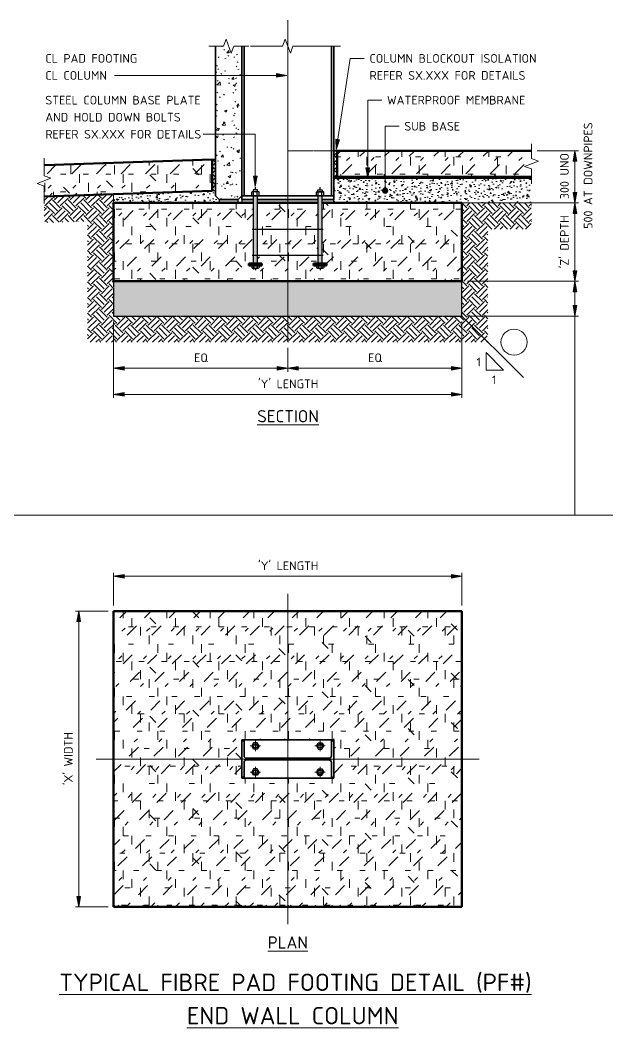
# Model space of a CAD drawing. Header units: millimetres. Extents: x 5742 to 25853, y 396 to 6368.
# Drawn here: x 12032 to 15402, y 396 to 6186 of the extents above; entities that cross this region are included whole.
import ezdxf

# ---------------------------------------------------------------- set-up
doc = ezdxf.new("R2010")
doc.units = ezdxf.units.MM
for name, pattern in [('Centre Half', [10, 2, -1, 6, -1]), ('Dash', [7, 5, -2]), ('Hidden', [4, 3, -1])]:
    doc.linetypes.add(name, pattern=pattern)
for name, color, linetype, lineweight in [('A-000-T_TEXT', 231, 'Continuous', 13), ('A-010-D_DIM', 211, 'Continuous', 13), ('A-010-D_DIM-20', 211, 'Continuous', 13), ('A-010-M_LINE', 90, 'Continuous', 13), ('Z-000-T_TEXT', 131, 'Continuous', 18), ('Z-060-M_DETAIL', 92, 'Continuous', 25), ('Z-200_P_REF_PLANE', 111, 'Dash', 13)]:
    doc.layers.add(name, color=color, linetype=linetype, lineweight=lineweight)
doc.styles.add('ISOCPEUR', font='isocpeur.ttf', dxfattribs={"height": 50})
doc.styles.add('ISOCPEUR_1', font='isocpeur.ttf', dxfattribs={"height": 100})
doc.styles.add('ISOCPEUR_2', font='isocpeur.ttf', dxfattribs={"height": 70})
doc.dimstyles.new('2_5___Arrow', dxfattribs={"dimscale": 304.8, "dimtxt": 49.799059, "dimasz": 0.19685, "dimexe": 0.065617, "dimexo": 0.104987, "dimgap": 0.065617, "dimtad": 1, "dimdec": 0, "dimzin": 0, "dimdsep": 46, "dimtxsty": 'ISOCPEUR', "dimsah": 1, "dimcen": 0.09, "dimadec": 0, "dimazin": 0, "dimtfac": 1, "dimtdec": 4, "dimtix": 1, "dimtmove": 0, "dimatfit": 3, "dimfxl": 1, "dimtvp": 1, "dimtolj": 1, "dimtzin": 0, "dimlwd": 18, "dimlwe": 18, "dimarcsym": 2})
doc.dimstyles.new('2_5___Arrow_1', dxfattribs={"dimscale": 304.8, "dimtxt": 49.799059, "dimasz": 0.19685, "dimexe": 0.065617, "dimexo": 0.104987, "dimgap": 0.065617, "dimtad": 1, "dimdec": 0, "dimzin": 0, "dimdsep": 46, "dimtxsty": 'ISOCPEUR', "dimsah": 1, "dimcen": 0.09, "dimadec": 0, "dimazin": 0, "dimtfac": 1, "dimtdec": 4, "dimtix": 1, "dimtmove": 2, "dimatfit": 3, "dimfxl": 1, "dimtvp": 1, "dimtolj": 1, "dimtzin": 0, "dimlwd": 18, "dimlwe": 18, "dimarcsym": 2})
pattern_1 = [(50, (7873.16, 0), (72.87376, -6.37607), [7.62, -83.82]), (355, (7873.16, 0), (-14.097, 76.42244), [6.096, -67.056]), (100.451, (7879.23, -0.53), (58.77696, 70.04687), [6.476, -71.236]), (46.184, (7873.16, 20.32), (108.4314, -16.81745), [11.43, -125.73]), (96.636, (7882.19, 18.92), (94.961, 98.9709), [9.714, -106.854]), (351.184, (7873.16, 20.32), (94.9623, 98.9702), [9.144, -100.584]), (21, (7883.32, 15.24), (60.64565, -40.90654), [7.62, -83.82]), (326, (7883.32, 15.24), (24.72083, 73.6749), [6.096, -67.056]), (71.451, (7888.37, 11.83), (85.3669, 32.76874), [6.476, -71.236]), (37.5, (7873.158, 0), (1.235525, 33.82243), [0.67056, -65.573, 0.67056, -67.401, -67.31]), (37.5, (7873.158, 0), (1.235525, 33.82243), [-134.315, 0.67056, -66.639]), (7.5, (7873.158, 0), (26.72815, 40.07255), [0.67056, -38.141, 0.67056, -64.049, -25.654]), (7.5, (7873.158, 0), (26.72815, 40.07255), [-103.53, 0.67056, -24.983]), (327.5, (7850.5, 0), (54.23632, -2.29212), [0.67056, -24.729, 0.67056, -78.577, -105.156]), (327.5, (7850.5, 0), (54.23632, -2.29212), [-104.648, 0.67056, -104.485]), (317.5, (7840.34, 0), (59.25158, 10.17014), [0.67056, -32.349, 0.67056, -51.958, -74.676]), (317.5, (7840.34, 0), (59.25158, 10.17014), [-85.649, 0.67056, -74.005])]
pattern_2 = [(45, (7873.16, 0), (-141.4214, 0), [75, -300]), (45, (7973.16, 100), (-141.4214, 0), [75, -300]), (45, (8073.16, -30), (-141.4214, 0), [25, -200]), (90, (8073.16, 50), (-50, 50), [50, -200]), (315, (8073.16, 100), (0, 282.8427), [50, -300]), (0, (7973.16, 100), (200, 200), [30, -100]), (0, (7723.16, 200), (200, 200), [30, -200])]
pattern_3 = [(45, (7873.158, 0), (-21.2132, 21.2132), []), (135, (7873.158, 0), (-21.2132, -21.2132), [])]

# ---------------------------------------------------------------- blocks, each defined once
blk = doc.blocks.new('NRP_Bolt Detailed Section _v2_ - M24-4121727-S1_901 - TYPICAL PAD FOOTING DETAIL _PF__ FIBRE - STEEL COLUMNS')
at = {"layer": 'Z-060-M_DETAIL', "lineweight": 50}
for points in [[(-15, 12), (-15, -12), (-14.6, -12), (-14.6, 12)], [(12, -12), (400, -12), (400, 12), (12, 12)]]:
    blk.add_hatch(color=256, dxfattribs=at).paths.add_polyline_path(points)
at = {"layer": 'Z-060-M_DETAIL'}
for p, q in [((-15, 12), (-15, -12)), ((-14.6, 12), (-15, 12)), ((-14.6, 16), (-14.6, -16)), ((0, 21.3), (-11.6, 21.3)), ((0, 10.7), (-11.6, 10.7)), ((400, 12), (12, 12)), ((400, 16), (400, -16)), ((400, -12), (400, 12)), ((403, 21.3), (421, 21.3)), ((403, 10.7), (421, 10.7)), ((424, -16), (424, 16)), ((436, 12), (424, 12)), ((436, -12), (436, 12)), ((-14.6, 0), (-27, 0)), ((-15, -12), (-14.6, -12)), ((0, -10.7), (-11.6, -10.7)), ((0, -21.3), (-11.6, -21.3)), ((12, -12), (400, -12)), ((403, -10.7), (421, -10.7)), ((403, -21.3), (421, -21.3)), ((424, -12), (436, -12)), ((436, 0), (451, 0))]:
    blk.add_line(p, q, dxfattribs=at)
at = {"layer": 'Z-060-M_DETAIL', "lineweight": 50}
for p, q in [((12, 37.5), (0, 37.5)), ((0, 37.5), (0, -37.5)), ((12, -37.5), (12, 37.5)), ((0, -37.5), (12, -37.5))]:
    blk.add_line(p, q, dxfattribs=at)
at = {"layer": 'Z-060-M_DETAIL'}
for centre, radius, start, end in [((-8.4, 16), 6.19, 120.51024, 239.48976), ((5.6, 0), 20.2, 148.1145, 211.8855), ((406.2, 16), 6.19, 120.51024, 239.48976), ((420.2, 0), 20.2, 148.1145, 211.8855), ((417.8, 16), 6.19, 300.51024, 59.48976), ((403.8, 0), 20.2, 328.1145, 31.8855), ((-8.4, -16), 6.19, 120.51024, 239.48976), ((406.2, -16), 6.19, 120.51024, 239.48976), ((417.8, -16), 6.19, 300.51024, 59.48976)]:
    blk.add_arc(centre, radius, start, end, dxfattribs=at)
blk = doc.blocks.new('NRP_Bolt Detailed Section _v2_ - M24-4121729-S1_901 - TYPICAL PAD FOOTING DETAIL _PF__ FIBRE - STEEL COLUMNS')
at = {"layer": 'Z-060-M_DETAIL', "lineweight": 50}
for points in [[(-14.6, 12), (-15, 12), (-15, -12), (-14.6, -12)], [(12, 12), (12, -12), (400, -12), (400, 12), (123.3, 12)]]:
    blk.add_hatch(color=256, dxfattribs=at).paths.add_polyline_path(points)
at = {"layer": 'Z-060-M_DETAIL'}
for p, q in [((-14.6, 0), (-27, 0)), ((-14.6, 12), (-15, 12)), ((-15, 12), (-15, -12)), ((-14.6, -16), (-14.6, 16)), ((0, 21.3), (-11.6, 21.3)), ((0, 10.7), (-11.6, 10.7)), ((400, 12), (12, 12)), ((400, -16), (400, 16)), ((400, -12), (400, 12)), ((403, 21.3), (421, 21.3)), ((403, 10.7), (421, 10.7)), ((424, 16), (424, -16)), ((424, 12), (436, 12)), ((436, 12), (436, -12)), ((436, 0), (451, 0)), ((-15, -12), (-14.6, -12)), ((0, -10.7), (-11.6, -10.7)), ((0, -21.3), (-11.6, -21.3)), ((12, -12), (400, -12)), ((403, -10.7), (421, -10.7)), ((403, -21.3), (421, -21.3)), ((436, -12), (424, -12))]:
    blk.add_line(p, q, dxfattribs=at)
at = {"layer": 'Z-060-M_DETAIL', "lineweight": 50}
for p, q in [((0, 37.5), (0, -37.5)), ((12, 37.5), (0, 37.5)), ((12, -37.5), (12, 37.5)), ((0, -37.5), (12, -37.5))]:
    blk.add_line(p, q, dxfattribs=at)
at = {"layer": 'Z-060-M_DETAIL'}
for centre, radius, start, end in [((-8.4, 16), 6.19, 120.51024, 239.48976), ((5.6, 0), 20.2, 148.1145, 211.8855), ((406.2, 16), 6.19, 120.51024, 239.48976), ((420.2, 0), 20.2, 148.1145, 211.8855), ((417.8, 16), 6.19, 300.51024, 59.48976), ((403.8, 0), 20.2, 328.1145, 31.8855), ((-8.4, -16), 6.19, 120.51024, 239.48976), ((406.2, -16), 6.19, 120.51024, 239.48976), ((417.8, -16), 6.19, 300.51024, 59.48976)]:
    blk.add_arc(centre, radius, start, end, dxfattribs=at)
blk = doc.blocks.new('NRP_Break Line _v2_ - Section-3988991-S1_901 - TYPICAL PAD FOOTING DETAIL _PF__ FIBRE - STEEL COLUMNS')
at = {"layer": 'Z-060-M_DETAIL', "lineweight": 18}
for p, q in [((50, 0), (234, 0)), ((294, 0), (528, 0))]:
    blk.add_line(p, q, dxfattribs=at)
blk = doc.blocks.new('NRP_Break Line _v2_ - Section-3989051-S1_901 - TYPICAL PAD FOOTING DETAIL _PF__ FIBRE - STEEL COLUMNS')
at = {"layer": 'Z-060-M_DETAIL', "lineweight": 18}
for p, q in [((0, 0), (45, 0)), ((105, 0), (150, 0))]:
    blk.add_line(p, q, dxfattribs=at)
blk = doc.blocks.new('NRP_Break Line _v2_ - Section-4121731-S1_901 - TYPICAL PAD FOOTING DETAIL _PF__ FIBRE - STEEL COLUMNS')
at = {"layer": 'Z-060-M_DETAIL', "lineweight": 18}
for p, q in [((0, 0), (60.1, 0)), ((120.1, 0), (180.1, 0))]:
    blk.add_line(p, q, dxfattribs=at)
blk = doc.blocks.new('NRP_Bolt Detailed Plan _v2_ - M24-1017943-S1_901 - TYPICAL PAD FOOTING DETAIL _PF__ FIBRE - STEEL COLUMNS')
at = {"layer": 'Z-060-M_DETAIL', "lineweight": 13}
for p, q in [((-30, 0), (0, 0)), ((0, 0), (0, 30)), ((30, 0), (0, 0)), ((0, 0), (0, -30))]:
    blk.add_line(p, q, dxfattribs=at)
at = {"layer": 'Z-060-M_DETAIL'}
for p, q in [((-10.4, 18), (-20.8, 0)), ((10.4, 18), (-10.4, 18)), ((20.8, 0), (10.4, 18)), ((20.8, 0), (10.4, -18)), ((-10.4, -18), (-20.8, 0)), ((10.4, -18), (-10.4, -18))]:
    blk.add_line(p, q, dxfattribs=at)
blk.add_circle((0, 0), 12, dxfattribs=at)
blk = doc.blocks.new('NRP_Bolt Detailed Plan _v2_ - M24-3988882-S1_901 - TYPICAL PAD FOOTING DETAIL _PF__ FIBRE - STEEL COLUMNS')
at = {"layer": 'Z-060-M_DETAIL'}
for p, q in [((-10.4, 18), (-20.8, 0)), ((-10.4, -18), (-20.8, 0)), ((10.4, 18), (-10.4, 18)), ((20.8, 0), (10.4, 18)), ((10.4, -18), (-10.4, -18)), ((20.8, 0), (10.4, -18))]:
    blk.add_line(p, q, dxfattribs=at)
at = {"layer": 'Z-060-M_DETAIL', "lineweight": 13}
for p, q in [((0, 0), (0, 30)), ((-30, 0), (0, 0)), ((0, 0), (0, -30)), ((30, 0), (0, 0))]:
    blk.add_line(p, q, dxfattribs=at)
at = {"layer": 'Z-060-M_DETAIL'}
blk.add_circle((0, 0), 12, dxfattribs=at)
blk = doc.blocks.new('DIMBLOCK10-S1_901 - TYPICAL PAD FOOTING DETAIL _PF__ FIBRE - STEEL COLUMNS')
at = {"layer": 'A-010-D_DIM-20', "lineweight": 18}
for points in [[(15218.6, 5135.5), (15208, 5075.5), (15229.1, 5075.5)], [(15218.6, 4685.5), (15229.1, 4745.5), (15208, 4745.5)]]:
    blk.add_hatch(color=256, dxfattribs=at).paths.add_polyline_path(points)
for p, q in [((15218.6, 5135.5), (14984.8, 5135.5)), ((15218.6, 5135.5), (15208, 5075.5)), ((15218.6, 4685.5), (15218.6, 5135.5)), ((15229.1, 5075.5), (15218.6, 5135.5)), ((15218.6, 5135.5), (15238.6, 5135.5)), ((15208, 5075.5), (15229.1, 5075.5)), ((15229.1, 4745.5), (15208, 4745.5)), ((15208, 4745.5), (15218.6, 4685.5)), ((15218.6, 4685.5), (15229.1, 4745.5)), ((15218.6, 4685.5), (14600.6, 4685.5)), ((15218.6, 4685.5), (15238.6, 4685.5))]:
    blk.add_line(p, q, dxfattribs=at)
at = {"layer": 'A-010-D_DIM-20', "color": 0, "lineweight": 18, "insert": (15133.2, 4760.2), "char_height": 50, "width": 360.852, "attachment_point": 1, "rotation": 90, "line_spacing_factor": 1.149209, "style": 'ISOCPEUR'}
blk.add_mtext("'Z' DEPTH", dxfattribs=at)
blk = doc.blocks.new('DIMBLOCK11-S1_901 - TYPICAL PAD FOOTING DETAIL _PF__ FIBRE - STEEL COLUMNS')
at = {"layer": 'A-010-D_DIM-20', "lineweight": 18}
for points in [[(15218.6, 4685.5), (15208, 4625.5), (15229.1, 4625.5)], [(15218.6, 4485.5), (15229.1, 4545.5), (15208, 4545.5)]]:
    blk.add_hatch(color=256, dxfattribs=at).paths.add_polyline_path(points)
for p, q in [((15218.6, 4685.5), (14600.6, 4685.5)), ((15218.6, 4685.5), (15208, 4625.5)), ((15218.6, 4485.5), (15218.6, 4685.5)), ((15229.1, 4625.5), (15218.6, 4685.5)), ((15218.6, 4685.5), (15238.6, 4685.5)), ((15208, 4625.5), (15229.1, 4625.5)), ((15229.1, 4545.5), (15208, 4545.5)), ((15208, 4545.5), (15218.6, 4485.5)), ((15218.6, 4485.5), (15229.1, 4545.5)), ((15218.6, 4485.5), (14600.6, 4485.5)), ((15218.6, 4485.5), (15238.6, 4485.5))]:
    blk.add_line(p, q, dxfattribs=at)
blk = doc.blocks.new('DIMBLOCK12-S1_901 - TYPICAL PAD FOOTING DETAIL _PF__ FIBRE - STEEL COLUMNS')
at = {"layer": 'A-010-D_DIM-20', "lineweight": 18}
for points in [[(12568.6, 4035.5), (12628.6, 4025), (12628.6, 4046.1)], [(14568.6, 4035.5), (14508.6, 4046.1), (14508.6, 4025)]]:
    blk.add_hatch(color=256, dxfattribs=at).paths.add_polyline_path(points)
for p, q in [((12568.6, 4035.5), (12568.6, 4453.5)), ((14568.6, 4035.5), (14568.6, 4453.5)), ((12628.6, 4046.1), (12568.6, 4035.5)), ((12568.6, 4035.5), (14568.6, 4035.5)), ((12568.6, 4035.5), (12628.6, 4025)), ((12568.6, 4035.5), (12568.6, 4015.5)), ((12628.6, 4025), (12628.6, 4046.1)), ((14568.6, 4035.5), (14508.6, 4046.1)), ((14508.6, 4046.1), (14508.6, 4025)), ((14508.6, 4025), (14568.6, 4035.5)), ((14568.6, 4035.5), (14568.6, 4015.5))]:
    blk.add_line(p, q, dxfattribs=at)
at = {"layer": 'A-010-D_DIM-20', "color": 0, "lineweight": 18, "insert": (13398.1, 4120.9), "char_height": 50, "width": 409.118, "attachment_point": 1, "line_spacing_factor": 1.149209, "style": 'ISOCPEUR'}
blk.add_mtext("'Y' LENGTH", dxfattribs=at)
blk = doc.blocks.new('DIMBLOCK13-S1_901 - TYPICAL PAD FOOTING DETAIL _PF__ FIBRE - STEEL COLUMNS')
at = {"layer": 'A-010-D_DIM-20', "lineweight": 18}
for points in [[(12568.6, 4185.5), (12628.6, 4175), (12628.6, 4196.1)], [(13568.6, 4185.5), (13508.6, 4196.1), (13508.6, 4175)], [(13568.6, 4185.5), (13628.6, 4175), (13628.6, 4196.1)]]:
    blk.add_hatch(color=256, dxfattribs=at).paths.add_polyline_path(points)
for p, q in [((12568.6, 4185.5), (12568.6, 4453.5)), ((13568.6, 4185.5), (13568.6, 4303.5)), ((12628.6, 4196.1), (12568.6, 4185.5)), ((12568.6, 4185.5), (13568.6, 4185.5)), ((12568.6, 4185.5), (12628.6, 4175)), ((12568.6, 4185.5), (12568.6, 4165.5)), ((12628.6, 4175), (12628.6, 4196.1)), ((13568.6, 4185.5), (13508.6, 4196.1)), ((13508.6, 4196.1), (13508.6, 4175)), ((13508.6, 4175), (13568.6, 4185.5)), ((13628.6, 4196.1), (13568.6, 4185.5)), ((13568.6, 4185.5), (13628.6, 4175)), ((13568.6, 4185.5), (13568.6, 4165.5)), ((13628.6, 4175), (13628.6, 4196.1))]:
    blk.add_line(p, q, dxfattribs=at)
at = {"layer": 'A-010-D_DIM-20', "color": 0, "lineweight": 18, "insert": (13030.7, 4270.9), "char_height": 50, "width": 90.788, "attachment_point": 1, "line_spacing_factor": 1.149209, "style": 'ISOCPEUR'}
blk.add_mtext('EQ', dxfattribs=at)
blk = doc.blocks.new('DIMBLOCK14-S1_901 - TYPICAL PAD FOOTING DETAIL _PF__ FIBRE - STEEL COLUMNS')
at = {"layer": 'A-010-D_DIM-20', "lineweight": 18}
for points in [[(13568.6, 4185.5), (13508.6, 4196.1), (13508.6, 4175)], [(13568.6, 4185.5), (13628.6, 4175), (13628.6, 4196.1)], [(14568.6, 4185.5), (14508.6, 4196.1), (14508.6, 4175)]]:
    blk.add_hatch(color=256, dxfattribs=at).paths.add_polyline_path(points)
for p, q in [((14568.6, 4185.5), (14568.6, 4453.5)), ((13568.6, 4185.5), (13568.6, 4303.5)), ((13568.6, 4185.5), (13508.6, 4196.1)), ((13508.6, 4196.1), (13508.6, 4175)), ((13508.6, 4175), (13568.6, 4185.5)), ((13628.6, 4196.1), (13568.6, 4185.5)), ((13568.6, 4185.5), (14568.6, 4185.5)), ((13568.6, 4185.5), (13628.6, 4175)), ((13568.6, 4185.5), (13568.6, 4165.5)), ((13628.6, 4175), (13628.6, 4196.1)), ((14568.6, 4185.5), (14508.6, 4196.1)), ((14508.6, 4196.1), (14508.6, 4175)), ((14508.6, 4175), (14568.6, 4185.5)), ((14568.6, 4185.5), (14568.6, 4165.5))]:
    blk.add_line(p, q, dxfattribs=at)
at = {"layer": 'A-010-D_DIM-20', "color": 0, "lineweight": 18, "insert": (14030.7, 4270.9), "char_height": 50, "width": 90.788, "attachment_point": 1, "line_spacing_factor": 1.149209, "style": 'ISOCPEUR'}
blk.add_mtext('EQ', dxfattribs=at)
blk = doc.blocks.new('DIMBLOCK15-S1_901 - TYPICAL PAD FOOTING DETAIL _PF__ FIBRE - STEEL COLUMNS')
at = {"layer": 'A-010-D_DIM-20', "lineweight": 18}
for points in [[(12368.6, 2790.4), (12358, 2730.4), (12379.1, 2730.4)], [(12368.6, 1090.4), (12379.1, 1150.4), (12358, 1150.4)]]:
    blk.add_hatch(color=256, dxfattribs=at).paths.add_polyline_path(points)
for p, q in [((12368.6, 2790.4), (12348.6, 2790.4)), ((12368.6, 2790.4), (12358, 2730.4)), ((12368.6, 1090.4), (12368.6, 2790.4)), ((12379.1, 2730.4), (12368.6, 2790.4)), ((12368.6, 2790.4), (12536.6, 2790.4)), ((12358, 2730.4), (12379.1, 2730.4)), ((12379.1, 1150.4), (12358, 1150.4)), ((12358, 1150.4), (12368.6, 1090.4)), ((12368.6, 1090.4), (12379.1, 1150.4)), ((12368.6, 1090.4), (12348.6, 1090.4)), ((12368.6, 1090.4), (12536.6, 1090.4))]:
    blk.add_line(p, q, dxfattribs=at)
at = {"layer": 'A-010-D_DIM-20', "color": 0, "lineweight": 18, "insert": (12283.2, 1790.6), "char_height": 50, "width": 359.702, "attachment_point": 1, "rotation": 90, "line_spacing_factor": 1.149209, "style": 'ISOCPEUR'}
blk.add_mtext("'X' WIDTH", dxfattribs=at)
blk = doc.blocks.new('DIMBLOCK16-S1_901 - TYPICAL PAD FOOTING DETAIL _PF__ FIBRE - STEEL COLUMNS')
at = {"layer": 'A-010-D_DIM-20', "lineweight": 18}
for points in [[(12568.6, 2990.4), (12628.6, 2979.9), (12628.6, 3001)], [(14568.6, 2990.4), (14508.6, 3001), (14508.6, 2979.9)]]:
    blk.add_hatch(color=256, dxfattribs=at).paths.add_polyline_path(points)
for p, q in [((12568.6, 2990.4), (12568.6, 3010.4)), ((12628.6, 3001), (12568.6, 2990.4)), ((12568.6, 2990.4), (14568.6, 2990.4)), ((12568.6, 2990.4), (12628.6, 2979.9)), ((12568.6, 2990.4), (12568.6, 2822.4)), ((12628.6, 2979.9), (12628.6, 3001)), ((14568.6, 2990.4), (14508.6, 3001)), ((14508.6, 3001), (14508.6, 2979.9)), ((14508.6, 2979.9), (14568.6, 2990.4)), ((14568.6, 2990.4), (14568.6, 3010.4)), ((14568.6, 2990.4), (14568.6, 2822.4))]:
    blk.add_line(p, q, dxfattribs=at)
at = {"layer": 'A-010-D_DIM-20', "color": 0, "lineweight": 18, "insert": (13398.1, 3075.8), "char_height": 50, "width": 409.118, "attachment_point": 1, "line_spacing_factor": 1.149209, "style": 'ISOCPEUR'}
blk.add_mtext("'Y' LENGTH", dxfattribs=at)
blk = doc.blocks.new('DIMBLOCK25-S1_901 - TYPICAL PAD FOOTING DETAIL _PF__ FIBRE - STEEL COLUMNS')
at = {"layer": 'A-010-D_DIM-20', "lineweight": 18}
for points in [[(15218.6, 5435.5), (15208, 5375.5), (15229.1, 5375.5)], [(15218.6, 5135.5), (15229.1, 5195.5), (15208, 5195.5)]]:
    blk.add_hatch(color=256, dxfattribs=at).paths.add_polyline_path(points)
for p, q in [((15218.6, 5435.5), (15000.6, 5435.5)), ((15218.6, 5435.5), (15208, 5375.5)), ((15218.6, 5435.5), (15218.6, 5135.5)), ((15229.1, 5375.5), (15218.6, 5435.5)), ((15218.6, 5435.5), (15238.6, 5435.5)), ((15208, 5375.5), (15229.1, 5375.5)), ((15229.1, 5195.5), (15208, 5195.5)), ((15208, 5195.5), (15218.6, 5135.5)), ((15218.6, 5135.5), (15229.1, 5195.5)), ((15218.6, 5135.5), (14600.6, 5135.5)), ((15218.6, 5135.5), (15238.6, 5135.5))]:
    blk.add_line(p, q, dxfattribs=at)
at = {"layer": 'A-010-D_DIM-20', "color": 0, "lineweight": 18, "char_height": 50, "attachment_point": 1, "rotation": 90, "line_spacing_factor": 1.149209, "style": 'ISOCPEUR'}
for s, insert, width in [('500 AT DOWNPIPES', (15269, 4986.7), 717.106), ('300 UNO', (15133.2, 5157.2), 307.988)]:
    blk.add_mtext(s, dxfattribs=dict(at, insert=insert, width=width))

msp = doc.modelspace()

# ---------------------------------------------------------------- hatches: boundary and pattern name
at = {"layer": 'A-000-T_TEXT', "lineweight": 18}
for points in [[(13563.9, 5868), (13503.9, 5878.6), (13503.9, 5857.4)], [(13847.1, 5440.8), (13866.7, 5498.5), (13845.8, 5501.7)], [(14027.8, 5277.2), (14038.4, 5337.2), (14017.2, 5337.2)], [(13382.4, 5229), (13393, 5289), (13371.8, 5289)]]:
    msp.add_hatch(color=7, dxfattribs=at).paths.add_polyline_path(points)
h = msp.add_hatch(color=7, dxfattribs=at)
edge = h.paths.add_edge_path()
edge.add_arc((14127.8, 5205.5), 15, 0, 360)
at = {"layer": 'Z-060-M_DETAIL', "lineweight": 18}
h = msp.add_hatch(dxfattribs=at)
h.set_pattern_fill('FP_4', color=8, style=0, pattern_type=2)
h.set_pattern_definition([(50, (7873.16, 0), (145.7474, -12.7507), [15.24, -167.64]), (355, (7873.16, 0), (-28.194, 152.846), [12.192, -134.112]), (100.451, (7885.3, -1.06), (117.554, 140.0937), [12.952, -142.472]), (46.184, (7873.16, 40.64), (216.8635, -33.634), [22.86, -251.46]), (96.636, (7891.23, 37.84), (189.922, 197.942), [19.428, -213.708]), (351.184, (7873.16, 40.64), (189.9245, 197.9404), [18.288, -201.168]), (21, (7893.48, 30.48), (121.2919, -81.8118), [15.24, -167.64]), (326, (7893.48, 30.48), (49.4422, 147.3507), [12.192, -134.112]), (71.451, (7903.59, 23.66), (170.7338, 65.5375), [12.952, -142.472]), (37.5, (7873.16, 0), (2.47086, 67.64346), [6.706, -125.781, 6.706, -129.438, -134.62]), (37.5, (7873.16, 0), (2.47086, 67.64346), [-268.63, 6.706, -127.914]), (7.5, (7873.16, 0), (53.4554, 80.144), [6.706, -70.917, 6.706, -122.733, -51.308]), (7.5, (7873.16, 0), (53.4554, 80.144), [-207.061, 6.706, -44.602]), (327.5, (7827.844, 0), (108.47233, -4.58285), [6.706, -44.094, 6.706, -151.79, -210.312]), (327.5, (7827.844, 0), (108.47233, -4.58285), [-209.296, 6.706, -203.606]), (317.5, (7807.52, 0), (118.5031, 20.3417), [6.706, -59.334, 6.706, -98.552, -149.352]), (317.5, (7807.52, 0), (118.5031, 20.3417), [-171.298, 6.706, -142.646])])
h.paths.add_polyline_path([(13174.6, 5155.5), (13284.6, 5155.5), (13304.6, 5175.5), (13304.6, 6035.5), (13259.6, 6035.5), (13244.6, 5995.5), (13230.7, 6032.5), (13198.4, 6032.5), (13199.6, 6035.5), (13154.6, 6035.5), (13154.6, 5175.5), (13174.5, 5155.5)])
h = msp.add_hatch(dxfattribs=at)
h.set_pattern_fill('FP_1', color=8, style=0, pattern_type=2)
h.set_pattern_definition(pattern_2)
h.paths.add_polyline_path([(12168.6, 5171.7), (13134.6, 5205.4), (13134.6, 5385.5), (12168.6, 5351.8), (12168.6, 5291.8), (12208.6, 5276.8), (12171.6, 5262.9), (12171.6, 5230.6), (12168.6, 5231.8), (12168.6, 5223.8)])
h = msp.add_hatch(dxfattribs=at)
h.set_pattern_fill('FP_5', color=8, style=0, pattern_type=2)
h.set_pattern_definition(pattern_3)
h.paths.add_polyline_path([(13134.6, 5205.4), (13154.6, 5206.1), (13154.6, 5385.5), (13134.6, 5385.5), (13134.6, 5223.8)])
h = msp.add_hatch(dxfattribs=at)
h.set_pattern_fill('FP_5', color=8, style=0, pattern_type=2)
h.set_pattern_definition(pattern_3)
h.paths.add_polyline_path([(13852.6, 5285.5), (13852.6, 5435.5), (13832.6, 5435.5), (13832.6, 5285.5)])
h = msp.add_hatch(dxfattribs=at)
h.set_pattern_fill('FP_1', color=8, style=0, pattern_type=2)
h.set_pattern_definition(pattern_2)
h.paths.add_polyline_path([(13974.1, 5285.5), (14968.6, 5285.5), (14968.6, 5330.5), (14928.6, 5345.5), (14965.6, 5359.4), (14965.6, 5391.7), (14968.6, 5390.5), (14968.6, 5435.5), (13852.6, 5435.5), (13852.6, 5285.5)])
h = msp.add_hatch(dxfattribs=at)
h.set_pattern_fill('FP_3', color=8, style=0, pattern_type=2)
h.set_pattern_definition(pattern_1)
h.paths.add_polyline_path([(14968.6, 5135.5), (14968.6, 5275.5), (13832.6, 5275.5), (13832.6, 5135.5), (13974.1, 5135.5)])
h = msp.add_hatch(dxfattribs=at)
h.set_pattern_fill('FP_2', color=31, style=0, pattern_type=2)
h.set_pattern_definition([(315, (7873.16, 0), (89.80256, 0), [63.5, -63.5]), (315, (7890, 16.84), (89.80256, 0), [63.5, -63.5]), (315, (7906.84, 33.68), (89.80256, 0), [63.5, -63.5]), (45, (7918.065, 33.68), (0, 89.80256), [63.5, -63.5]), (45, (7934.905, 16.84), (0, 89.80256), [63.5, -63.5]), (45, (7951.746, 0), (0, 89.80256), [63.5, -63.5])])
h.paths.add_polyline_path([(14718.6, 4335.5), (14718.6, 4985.5), (14968.6, 4985.5), (14968.6, 5135.5), (14568.6, 5135.5), (14568.6, 4485.5), (12568.6, 4485.5), (12568.6, 5185.7), (12168.6, 5171.7), (12168.6, 5021.7), (12418.6, 5030.4), (12418.6, 4335.5), (13974.1, 4335.5)])
h = msp.add_hatch(dxfattribs=at)
h.set_pattern_fill('FP_3', color=8, style=0, pattern_type=2)
h.set_pattern_definition(pattern_1)
h.paths.add_polyline_path([(13174.6, 5135.5), (13174.6, 5155.5), (13154.6, 5175.5), (13154.6, 5206.1), (12568.6, 5185.7), (12568.6, 5135.5), (12994.8, 5135.5)])
at = {"layer": 'Z-060-M_DETAIL'}
msp.add_hatch(color=9, dxfattribs=at).paths.add_polyline_path([(13174.6, 5155.5), (13174.6, 5135.5), (13284.6, 5135.5), (13284.6, 5155.5)])
h = msp.add_hatch(color=9, dxfattribs=at)
h.paths.add_polyline_path([(13742.4, 5135.5), (13742.4, 5155.5), (13394.8, 5155.5), (13394.8, 5135.5), (13484.4, 5135.5)])
h.paths.add_polyline_path([(13832.6, 5135.5), (13832.6, 5155.5), (13766.4, 5155.5), (13766.4, 5135.5)])
h.paths.add_polyline_path([(13304.6, 5135.5), (13370.8, 5135.5), (13370.8, 5155.5), (13304.6, 5155.5)])
at = {"layer": 'Z-060-M_DETAIL', "lineweight": 18}
h = msp.add_hatch(dxfattribs=at)
h.set_pattern_fill('FP_1', color=8, style=0, pattern_type=2)
h.set_pattern_definition(pattern_2)
h.paths.add_polyline_path([(12568.6, 4685.5), (14568.6, 4685.5), (14568.6, 5135.5), (13766.4, 5135.5), (13766.4, 4787.5), (13791.9, 4787.5), (13791.9, 4775.5), (13775.7, 4775.5), (13775.7, 4764), (13774.7, 4762.7), (13773.4, 4761.7), (13771.9, 4761.1), (13770.4, 4760.9), (13766.4, 4760.9), (13766.4, 4760.5), (13742.4, 4760.5), (13742.4, 4760.9), (13736.8, 4761.1), (13735.3, 4761.7), (13734, 4762.7), (13733, 4764), (13733, 4775.5), (13716.9, 4775.5), (13716.9, 4787.5), (13742.4, 4787.5), (13742.4, 5135.5), (13394.8, 5135.5), (13394.8, 4787.5), (13420.3, 4787.5), (13420.3, 4775.5), (13404.1, 4775.5), (13404.1, 4764), (13403.1, 4762.7), (13401.8, 4761.7), (13400.3, 4761.1), (13398.8, 4760.9), (13394.8, 4760.9), (13394.8, 4760.5), (13370.8, 4760.5), (13370.8, 4760.9), (13365.2, 4761.1), (13363.7, 4761.7), (13362.4, 4762.7), (13361.4, 4764), (13361.4, 4775.5), (13345.3, 4775.5), (13345.3, 4787.5), (13370.8, 4787.5), (13370.8, 5135.5), (12568.6, 5135.5)])
h = msp.add_hatch(dxfattribs=at)
h.set_pattern_fill('FP_3', color=8, style=0, pattern_type=2)
h.set_pattern_definition(pattern_1)
h.paths.add_polyline_path([(14568.6, 4485.5), (14568.6, 4685.5), (12568.6, 4685.5), (12568.6, 4485.5), (13974.1, 4485.5)])
h = msp.add_hatch(dxfattribs=at)
h.set_pattern_fill('FP_1', color=8, style=0, pattern_type=2)
h.set_pattern_definition(pattern_2)
h.paths.add_polyline_path([(12568.6, 1090.4), (14568.6, 1090.4), (14568.6, 2790.4), (12568.6, 2790.4), (12568.6, 2624.1)])
h.paths.add_polyline_path([(13832.6, 1830.9), (13304.6, 1830.9), (13304.6, 2049.9), (13832.6, 2049.9)])

# ---------------------------------------------------------------- linework, layer by layer
at = {"layer": 'A-000-T_TEXT', "color": 7, "lineweight": 18}
for p, q in [((13847.1, 5440.8), (13927.8, 5965.9)), ((13927.8, 5965.9), (14008.5, 5965.9)), ((12712.9, 5868), (12574.1, 5868)), ((13563.9, 5868), (12712.9, 5868)), ((13563.9, 5868), (13503.9, 5878.6)), ((13503.9, 5878.6), (13503.9, 5857.4)), ((13503.9, 5857.4), (13563.9, 5868)), ((14027.8, 5725.9), (14108.5, 5725.9)), ((14027.8, 5277.2), (14027.8, 5725.9)), ((14127.8, 5575.9), (14208.5, 5575.9)), ((14127.8, 5205.5), (14127.8, 5575.9)), ((13084.7, 5530.1), (13083.4, 5530.1)), ((13382.4, 5530.1), (13084.7, 5530.1)), ((13382.4, 5229), (13382.4, 5530.1)), ((13866.7, 5498.5), (13845.8, 5501.7)), ((13845.8, 5501.7), (13847.1, 5440.8)), ((13847.1, 5440.8), (13866.7, 5498.5)), ((14038.4, 5337.2), (14017.2, 5337.2)), ((14017.2, 5337.2), (14027.8, 5277.2)), ((14027.8, 5277.2), (14038.4, 5337.2)), ((13393, 5289), (13371.8, 5289)), ((13371.8, 5289), (13382.4, 5229)), ((13382.4, 5229), (13393, 5289)), ((15218.1, 4486.2), (15218.1, 3341.5)), ((15218.1, 3341.5), (11779.7, 3341.5)), ((18618.6, 3341.5), (11779.7, 3341.5))]:
    msp.add_line(p, q, dxfattribs=at)
msp.add_circle((14127.8, 5205.5), 15, dxfattribs=at)
at = {"layer": 'A-010-M_LINE', "linetype": 'Centre Half', "lineweight": 18}
for p, q in [((13568.6, 6185.5), (13568.6, 4335.5)), ((13568.6, 2890.4), (13568.6, 990.4)), ((12468.6, 1940.4), (14668.6, 1940.4))]:
    msp.add_line(p, q, dxfattribs=at)
at = {"layer": 'A-010-M_LINE', "lineweight": 35}
for p, q in [((13154.6, 6035.5), (13154.6, 5175.5)), ((13304.6, 5175.5), (13304.6, 6035.5)), ((13304.6, 5175.5), (13304.6, 6035.5)), ((13317.8, 5175.5), (13317.8, 6035.5)), ((13819.4, 5175.5), (13819.4, 6035.5)), ((13832.6, 5175.5), (13832.6, 6035.5)), ((13134.6, 5385.5), (13134.6, 5205.4)), ((13154.6, 5385.5), (13134.6, 5385.5)), ((13154.6, 5206.1), (13154.6, 5385.5)), ((13832.6, 5435.5), (13832.6, 5285.5)), ((13852.6, 5435.5), (13832.6, 5435.5)), ((13852.6, 5285.5), (13852.6, 5435.5)), ((13832.6, 5285.5), (13852.6, 5285.5)), ((13134.6, 5205.4), (13154.6, 5206.1)), ((13154.6, 5175.5), (13174.6, 5155.5)), ((13174.6, 5155.5), (13284.6, 5155.5)), ((13284.6, 5155.5), (13304.6, 5175.5)), ((13366.7, 5175.5), (13304.6, 5175.5)), ((13304.6, 5175.5), (13304.6, 5155.5)), ((13304.6, 5155.5), (13370.8, 5155.5)), ((13394.8, 5155.5), (13742.4, 5155.5)), ((13738.3, 5175.5), (13398.8, 5175.5)), ((13766.4, 5155.5), (13832.6, 5155.5)), ((13832.6, 5175.5), (13770.4, 5175.5)), ((13832.6, 5155.5), (13832.6, 5175.5)), ((13304.6, 2049.9), (13832.6, 2049.9)), ((13304.6, 1830.9), (13304.6, 2049.9)), ((13317.8, 2044.9), (13304.6, 2044.9)), ((13304.6, 2044.9), (13304.6, 1835.9)), ((13317.8, 1959.2), (13317.8, 2044.9)), ((13832.6, 2044.9), (13819.4, 2044.9)), ((13819.4, 2044.9), (13819.4, 1959.2)), ((13832.6, 2049.9), (13832.6, 1830.9)), ((13832.6, 1835.9), (13832.6, 2044.9)), ((13317.8, 1835.9), (13317.8, 1921.6)), ((13805.4, 1945.2), (13331.8, 1945.2)), ((13331.8, 1935.6), (13805.4, 1935.6)), ((13819.4, 1921.6), (13819.4, 1835.9)), ((13304.6, 1835.9), (13317.8, 1835.9)), ((13832.6, 1830.9), (13304.6, 1830.9)), ((13819.4, 1835.9), (13832.6, 1835.9))]:
    msp.add_line(p, q, dxfattribs=at)
at = {"layer": 'A-010-M_LINE', "lineweight": 50}
for p, q in [((13134.6, 5385.5), (12168.6, 5351.8)), ((13134.6, 5385.5), (13134.6, 5205.4)), ((14968.6, 5435.5), (13852.6, 5435.5)), ((13852.6, 5435.5), (13852.6, 5285.5)), ((13852.6, 5285.5), (14968.6, 5285.5)), ((13134.6, 5205.4), (12168.6, 5171.7)), ((12568.6, 4685.5), (12568.6, 5135.5)), ((13370.8, 5135.5), (12568.6, 5135.5)), ((13742.4, 5135.5), (13394.8, 5135.5)), ((14568.6, 5135.5), (13766.4, 5135.5)), ((14568.6, 5135.5), (14568.6, 4685.5)), ((14568.6, 4685.5), (12568.6, 4685.5)), ((14568.6, 2790.4), (12568.6, 2790.4)), ((12568.6, 2790.4), (12568.6, 1090.4)), ((14568.6, 1090.4), (14568.6, 2790.4)), ((12568.6, 1090.4), (14568.6, 1090.4))]:
    msp.add_line(p, q, dxfattribs=at)
at = {"layer": 'A-010-M_LINE', "lineweight": 18}
for p, q in [((13832.6, 5275.5), (13832.6, 5175.5)), ((13154.6, 5206.1), (12568.6, 5185.7)), ((12568.6, 5185.7), (12568.6, 5135.5)), ((13154.6, 5175.5), (13154.6, 5206.1)), ((13174.6, 5155.5), (13154.6, 5175.5)), ((13174.6, 5135.5), (13174.6, 5155.5)), ((13832.6, 5155.5), (13832.6, 5135.5)), ((12568.6, 5135.5), (13174.6, 5135.5)), ((13832.6, 5135.5), (14968.6, 5135.5)), ((14922.1, 4132), (14568.6, 4485.5)), ((14708.2, 4275.2), (14708.2, 4175.2)), ((14808.2, 4175.2), (14708.2, 4275.2)), ((14708.2, 4175.2), (14808.2, 4175.2))]:
    msp.add_line(p, q, dxfattribs=at)
at = {"layer": 'A-010-M_LINE', "linetype": 'Hidden', "lineweight": 25}
msp.add_line((14968.6, 5275.5), (13832.6, 5275.5), dxfattribs=at)
at = {"layer": 'A-010-M_LINE', "lineweight": 25}
for p, q in [((13174.6, 5155.5), (13174.6, 5135.5)), ((13284.6, 5155.5), (13174.6, 5155.5)), ((13284.6, 5135.5), (13284.6, 5155.5)), ((13304.6, 5155.5), (13304.6, 5135.5)), ((13832.6, 5135.5), (13832.6, 5155.5)), ((13174.6, 5135.5), (13284.6, 5135.5)), ((13304.6, 5135.5), (13370.8, 5135.5)), ((13394.8, 5135.5), (13742.4, 5135.5)), ((13766.4, 5135.5), (13832.6, 5135.5)), ((13365, 4985.5), (13772.1, 4985.5)), ((13365, 4835.5), (13772.1, 4835.5))]:
    msp.add_line(p, q, dxfattribs=at)
at = {"layer": 'A-010-M_LINE', "linetype": 'Dash', "lineweight": 25}
for p, q in [((12568.6, 4685.5), (12568.6, 4485.5)), ((14568.6, 4485.5), (14568.6, 4685.5)), ((12568.6, 4485.5), (14568.6, 4485.5))]:
    msp.add_line(p, q, dxfattribs=at)
at = {"layer": 'A-010-M_LINE', "lineweight": 18}
msp.add_circle((14868.6, 4335.5), 75, dxfattribs=at)
at = {"layer": 'A-010-M_LINE', "lineweight": 35}
for centre, start, end in [((13331.8, 1959.2), 180, 270), ((13331.8, 1921.6), 90, 180), ((13805.4, 1959.2), 270, 0), ((13805.4, 1921.6), 0, 90)]:
    msp.add_arc(centre, 14, start, end, dxfattribs=at)
at = {"layer": 'Z-000-T_TEXT'}
for p, q in [((13154.6, 6035.5), (13114.6, 6035.5)), ((13199.6, 6035.5), (13214.6, 6075.5)), ((13214.6, 6075.5), (13244.6, 5995.5)), ((13244.6, 5995.5), (13259.6, 6035.5)), ((13304.6, 6035.5), (13344.6, 6035.5)), ((13538.6, 6035.5), (13553.6, 6075.5)), ((13553.6, 6075.5), (13583.6, 5995.5)), ((13583.6, 5995.5), (13598.6, 6035.5)), ((13832.6, 6035.5), (13872.6, 6035.5)), ((14968.6, 5435.5), (14968.6, 5475.5)), ((12168.6, 5351.8), (12168.6, 5391.8)), ((14968.6, 5390.5), (15008.6, 5375.5)), ((15008.6, 5375.5), (14928.6, 5345.5)), ((14928.6, 5345.5), (14968.6, 5330.5)), ((12128.6, 5246.8), (12208.6, 5276.8)), ((12208.6, 5276.8), (12168.6, 5291.8)), ((14968.6, 5285.5), (14968.6, 5245.5)), ((12168.6, 5231.8), (12128.6, 5246.8)), ((12168.6, 5171.7), (12168.6, 5131.7))]:
    msp.add_line(p, q, dxfattribs=at)
at = {"layer": 'Z-200_P_REF_PLANE'}
for p in [(13568.6, 6185.5), (14968.6, 5435.5)]:
    msp.add_line(p, (13568.6, 5435.5), dxfattribs=at)

# ---------------------------------------------------------------- block references
at = {"layer": 'Z-060-M_DETAIL', "lineweight": 18}
for name, p in [('NRP_Break Line _v2_ - Section-3989051-S1_901 - TYPICAL PAD FOOTING DETAIL _PF__ FIBRE - STEEL COLUMNS', (13154.6, 6035.5)), ('NRP_Break Line _v2_ - Section-3988991-S1_901 - TYPICAL PAD FOOTING DETAIL _PF__ FIBRE - STEEL COLUMNS', (13304.6, 6035.5))]:
    msp.add_blockref(name, p, dxfattribs=at)
for name, p, rotation in [('NRP_Break Line _v2_ - Section-3989051-S1_901 - TYPICAL PAD FOOTING DETAIL _PF__ FIBRE - STEEL COLUMNS', (14968.6, 5435.5), 270), ('NRP_Break Line _v2_ - Section-4121731-S1_901 - TYPICAL PAD FOOTING DETAIL _PF__ FIBRE - STEEL COLUMNS', (12168.6, 5171.7), 89.99999999999984)]:
    msp.add_blockref(name, p, dxfattribs=dict(at, rotation=rotation))
at = {"layer": 'Z-060-M_DETAIL', "lineweight": 50}
for name, p, rotation in [('NRP_Bolt Detailed Section _v2_ - M24-4121727-S1_901 - TYPICAL PAD FOOTING DETAIL _PF__ FIBRE - STEEL COLUMNS', (13382.8, 4775.5), 89.99999999999986), ('NRP_Bolt Detailed Section _v2_ - M24-4121729-S1_901 - TYPICAL PAD FOOTING DETAIL _PF__ FIBRE - STEEL COLUMNS', (13754.4, 4775.5), 90.00000000000014)]:
    msp.add_blockref(name, p, dxfattribs=dict(at, rotation=rotation))
at = {"layer": 'Z-060-M_DETAIL'}
for name, p in [('NRP_Bolt Detailed Plan _v2_ - M24-1017943-S1_901 - TYPICAL PAD FOOTING DETAIL _PF__ FIBRE - STEEL COLUMNS', (13382.8, 2015.4)), ('NRP_Bolt Detailed Plan _v2_ - M24-3988882-S1_901 - TYPICAL PAD FOOTING DETAIL _PF__ FIBRE - STEEL COLUMNS', (13382.8, 1865.4))]:
    msp.add_blockref(name, p, dxfattribs=at)
at = {"layer": 'Z-060-M_DETAIL', "rotation": 180}
for name, p in [('NRP_Bolt Detailed Plan _v2_ - M24-3988882-S1_901 - TYPICAL PAD FOOTING DETAIL _PF__ FIBRE - STEEL COLUMNS', (13754.4, 2015.4)), ('NRP_Bolt Detailed Plan _v2_ - M24-1017943-S1_901 - TYPICAL PAD FOOTING DETAIL _PF__ FIBRE - STEEL COLUMNS', (13754.4, 1865.4))]:
    msp.add_blockref(name, p, dxfattribs=at)

# ---------------------------------------------------------------- texts
at = {"layer": 'A-000-T_TEXT', "color": 7, "lineweight": 18, "attachment_point": 1}
for s, insert, char_height, width, style in [('CL PAD FOOTING', (12176.3, 5990.9), 50, 612.489, 'ISOCPEUR'), ('COLUMN BLOCKOUT ISOLATION', (14038.5, 5990.9), 50, 1107.932, 'ISOCPEUR'), ('CL COLUMN ', (12176.3, 5893), 50, 445.738, 'ISOCPEUR'), ('REFER SX.XXX FOR DETAILS', (14038.5, 5893), 50, 1063.038, 'ISOCPEUR'), ('STEEL COLUMN BASE PLATE', (12176.3, 5750.9), 50, 1053.417, 'ISOCPEUR'), ('WATERPROOF MEMBRANE', (14138.5, 5750.9), 50, 928.354, 'ISOCPEUR'), ('AND HOLD DOWN BOLTS', (12176.3, 5653), 50, 896.287, 'ISOCPEUR'), ('SUB BASE', (14238.5, 5600.9), 50, 375.19, 'ISOCPEUR'), ('REFER SX.XXX FOR DETAILS', (12176.3, 5555.1), 50, 1063.038, 'ISOCPEUR'), ('1', (14653.6, 4246.1), 50, 30.464, 'ISOCPEUR'), ('1', (14742, 4144), 50, 30.464, 'ISOCPEUR'), ('\\LSECTION', (13393.2, 3945), 70, 420.084, 'ISOCPEUR_2'), ('\\LPLAN', (13453.4, 921.6), 70, 274.177, 'ISOCPEUR_2'), ('\\LTYPICAL FIBRE PAD FOOTING DETAIL (PF#)', (12256.2, 707.9), 100, 3176.286, 'ISOCPEUR_1'), ('\\LEND WALL COLUMN', (12989.1, 516.1), 100, 1401.35, 'ISOCPEUR_1')]:
    msp.add_mtext(s, dxfattribs=dict(at, insert=insert, char_height=char_height, width=width, style=style))

# ---------------------------------------------------------------- dimensions: what is measured, and where the dimension line sits
at = {"layer": 'A-010-D_DIM', "lineweight": 18}
for base, p1, p2, text, dimstyle, override, picture, middle in [((15218.6, 5135.5), (14968.6, 5435.5), (14568.6, 5135.5), '<>\\X500 AT DOWNPIPES', '2_5___Arrow', {"dimpost": '<>UNO', "dimfxl": 500}, 'DIMBLOCK25-S1_901 - TYPICAL PAD FOOTING DETAIL _PF__ FIBRE - STEEL COLUMNS', (15218.6, 5285.5)), ((15218.6, 5135.5), (14568.6, 4685.5), (14952.8, 5135.5), "'Z' DEPTH", '2_5___Arrow', {"dimpost": '<>', "dimfxl": 591.724098}, 'DIMBLOCK10-S1_901 - TYPICAL PAD FOOTING DETAIL _PF__ FIBRE - STEEL COLUMNS', (15173.5, 4910.5)), ((15218.6, 4685.5), (14568.6, 4485.5), (14568.6, 4685.5), '\u200c', '2_5___Arrow_1', {"dimpost": '<>', "dimfxl": 200}, 'DIMBLOCK11-S1_901 - TYPICAL PAD FOOTING DETAIL _PF__ FIBRE - STEEL COLUMNS', (15168.9, 4585.5)), ((12368.6, 2790.4), (12568.6, 1090.4), (12568.6, 2790.4), "'X' WIDTH", '2_5___Arrow', {"dimpost": '<>', "dimfxl": 1700}, 'DIMBLOCK15-S1_901 - TYPICAL PAD FOOTING DETAIL _PF__ FIBRE - STEEL COLUMNS', (12323.5, 1940.4))]:
    dim = msp.add_linear_dim(base=base, p1=p1, p2=p2, angle=90, text=text, dimstyle=dimstyle, override=override, dxfattribs=at)
    dim.commit()
    dim.dimension.update_dxf_attribs({"geometry": picture, "text_midpoint": middle})
for base, p1, p2, text, override, picture, middle in [((14568.6, 4035.5), (12568.6, 4485.5), (14568.6, 4485.5), "'Y' LENGTH", {"dimpost": '<>', "dimfxl": 2000}, 'DIMBLOCK12-S1_901 - TYPICAL PAD FOOTING DETAIL _PF__ FIBRE - STEEL COLUMNS', (13568.6, 4080.6)), ((13568.6, 4185.5), (12568.6, 4485.5), (13568.6, 4335.5), 'EQ', {"dimpost": '<>', "dimfxl": 1011.187421}, 'DIMBLOCK13-S1_901 - TYPICAL PAD FOOTING DETAIL _PF__ FIBRE - STEEL COLUMNS', (13068.6, 4230.5)), ((14568.6, 4185.5), (13568.6, 4335.5), (14568.6, 4485.5), 'EQ', {"dimpost": '<>', "dimfxl": 1011.187421}, 'DIMBLOCK14-S1_901 - TYPICAL PAD FOOTING DETAIL _PF__ FIBRE - STEEL COLUMNS', (14068.6, 4230.5)), ((14568.6, 2990.4), (12568.6, 2790.4), (14568.6, 2790.4), "'Y' LENGTH", {"dimpost": '<>', "dimfxl": 2000}, 'DIMBLOCK16-S1_901 - TYPICAL PAD FOOTING DETAIL _PF__ FIBRE - STEEL COLUMNS', (13568.6, 3035.5))]:
    dim = msp.add_linear_dim(base=base, p1=p1, p2=p2, text=text, dimstyle='2_5___Arrow', override=override, dxfattribs=at)
    dim.commit()
    dim.dimension.update_dxf_attribs({"geometry": picture, "text_midpoint": middle})

doc.saveas('drawing.dxf')
